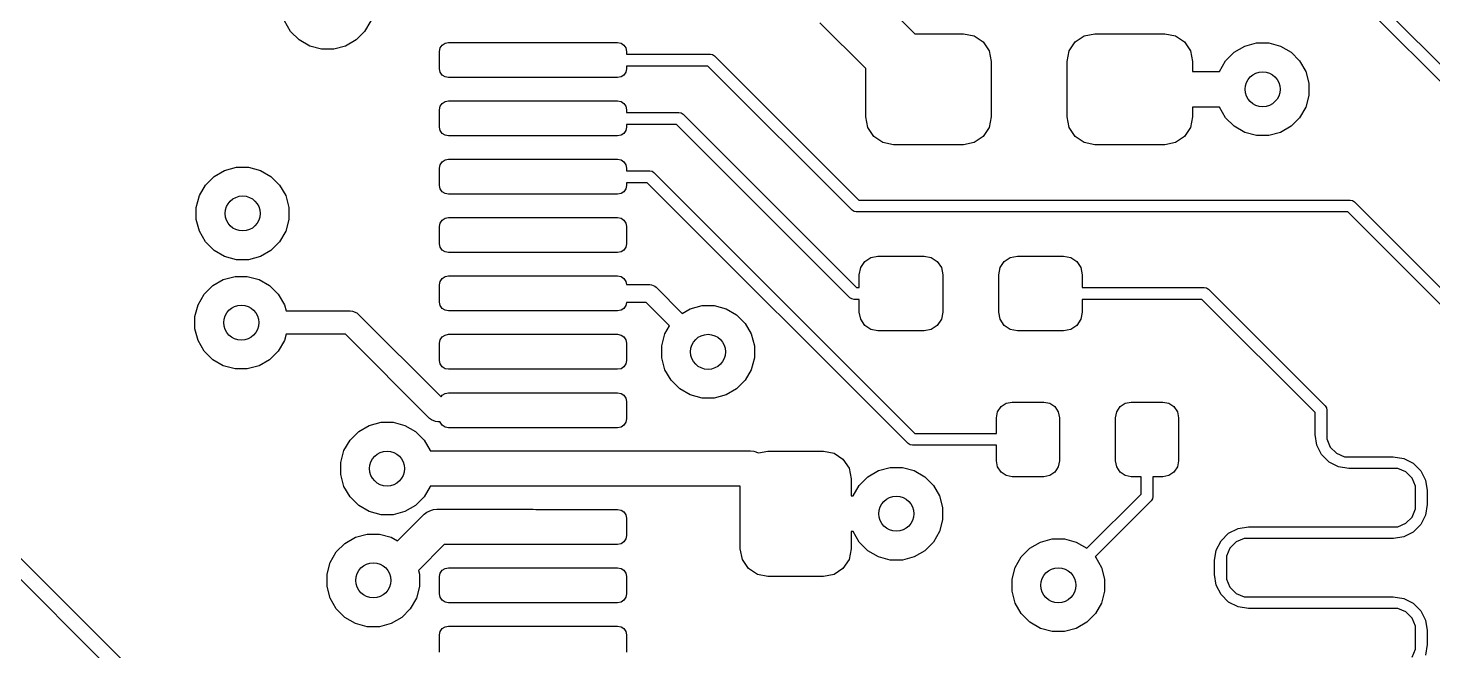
# Model space of a CAD drawing. Extents: x 0.98 to 8.13, y -3.46 to -0.83.
# Drawn here: x 5.1643 to 5.6381, y -2.1186 to -1.9085 of the extents above; entities that cross this region are included whole.
import ezdxf

# ---------------------------------------------------------------- set-up
doc = ezdxf.new("R2010")
doc.units = 0
doc.header["$MEASUREMENT"] = 0
doc.layers.add('BLACK', color=7, linetype='CONTINUOUS')

msp = doc.modelspace()

# ---------------------------------------------------------------- linework, layer by layer
at = {"layer": 'BLACK', "linetype": 'CONTINUOUS'}
for p, q in [((5.51961, -1.79977), (5.86351, -2.14367)), ((5.86127, -2.14708), (5.51737, -1.80318)), ((5.44848, -1.89546), (5.46345, -1.91043)), ((5.25286, -1.90959), (5.25081, -1.90603)), ((5.2799, -1.90603), (5.27785, -1.90959)), ((5.44685, -1.92211), (5.43141, -1.90668)), ((5.25577, -1.91249), (5.25286, -1.90959)), ((5.25933, -1.91455), (5.25577, -1.91249)), ((5.27494, -1.91249), (5.27138, -1.91455)), ((5.27785, -1.90959), (5.27494, -1.91249)), ((5.30401, -1.91425), (5.30497, -1.91361)), ((5.30497, -1.91361), (5.3061, -1.91339)), ((5.3061, -1.91339), (5.36319, -1.91339)), ((5.36319, -1.91339), (5.36432, -1.91361)), ((5.36432, -1.91361), (5.36528, -1.91425)), ((5.46345, -1.91043), (5.47982, -1.91043)), ((5.47982, -1.91043), (5.4834, -1.91114)), ((5.4834, -1.91114), (5.48643, -1.91317)), ((5.48643, -1.91317), (5.48846, -1.91621)), ((5.51548, -1.91621), (5.5175, -1.91317)), ((5.5175, -1.91317), (5.52054, -1.91114)), ((5.52054, -1.91114), (5.52411, -1.91043)), ((5.52411, -1.91043), (5.54774, -1.91043)), ((5.54774, -1.91043), (5.55131, -1.91114)), ((5.55131, -1.91114), (5.55435, -1.91317)), ((5.55435, -1.91317), (5.55637, -1.91621)), ((5.57468, -1.91458), (5.57865, -1.91352)), ((5.57865, -1.91352), (5.58276, -1.91352)), ((5.58276, -1.91352), (5.58674, -1.91458)), ((5.2633, -1.91561), (5.25933, -1.91455)), ((5.26741, -1.91561), (5.2633, -1.91561)), ((5.27138, -1.91455), (5.26741, -1.91561)), ((5.30315, -1.91634), (5.30337, -1.91521)), ((5.30315, -1.92224), (5.30315, -1.91634)), ((5.30337, -1.91521), (5.30401, -1.91425)), ((5.36528, -1.91425), (5.36592, -1.91521)), ((5.36592, -1.91521), (5.36614, -1.91634)), ((5.36614, -1.91634), (5.36614, -1.91729)), ((5.36614, -1.91729), (5.39446, -1.91729)), ((5.39446, -1.91729), (5.39523, -1.91744)), ((5.39523, -1.91744), (5.39588, -1.91788)), ((5.39588, -1.91788), (5.44451, -1.9665)), ((5.48846, -1.91621), (5.48917, -1.91978)), ((5.51476, -1.91978), (5.51548, -1.91621)), ((5.55637, -1.91621), (5.55709, -1.91978)), ((5.56821, -1.91955), (5.57112, -1.91664)), ((5.57112, -1.91664), (5.57468, -1.91458)), ((5.58674, -1.91458), (5.5903, -1.91664)), ((5.5903, -1.91664), (5.5932, -1.91955)), ((5.30337, -1.92337), (5.30315, -1.92224)), ((5.30401, -1.92433), (5.30337, -1.92337)), ((5.36592, -1.92337), (5.36528, -1.92433)), ((5.36614, -1.92224), (5.36592, -1.92337)), ((5.39364, -1.92129), (5.36614, -1.92129)), ((5.36614, -1.92129), (5.36614, -1.92224)), ((5.44226, -1.96992), (5.39364, -1.92129)), ((5.44685, -1.93848), (5.44685, -1.92211)), ((5.48917, -1.91978), (5.48917, -1.93848)), ((5.51476, -1.93848), (5.51476, -1.91978)), ((5.55709, -1.91978), (5.55709, -1.92313)), ((5.55709, -1.92313), (5.56615, -1.92313)), ((5.56615, -1.92313), (5.56616, -1.92311)), ((5.56616, -1.92311), (5.56821, -1.91955)), ((5.5932, -1.91955), (5.59526, -1.92311)), ((5.59526, -1.92311), (5.59632, -1.92708)), ((5.30497, -1.92497), (5.30401, -1.92433)), ((5.3061, -1.9252), (5.30497, -1.92497)), ((5.36319, -1.9252), (5.3061, -1.9252)), ((5.36432, -1.92497), (5.36319, -1.9252)), ((5.36528, -1.92433), (5.36432, -1.92497)), ((5.59632, -1.92708), (5.59632, -1.93119)), ((5.30497, -1.9333), (5.3061, -1.93307)), ((5.3061, -1.93307), (5.36319, -1.93307)), ((5.36319, -1.93307), (5.36432, -1.9333)), ((5.59632, -1.93119), (5.59526, -1.93516)), ((5.01161, -1.93721), (5.1975, -2.1231)), ((5.30315, -1.93602), (5.30337, -1.93489)), ((5.30315, -1.94193), (5.30315, -1.93602)), ((5.30337, -1.93489), (5.30401, -1.93394)), ((5.30401, -1.93394), (5.30497, -1.9333)), ((5.36432, -1.9333), (5.36528, -1.93394)), ((5.36528, -1.93394), (5.36592, -1.93489)), ((5.36592, -1.93489), (5.36614, -1.93602)), ((5.36614, -1.93602), (5.36614, -1.93698)), ((5.36614, -1.93698), (5.38386, -1.93698)), ((5.38386, -1.93698), (5.38462, -1.93713)), ((5.38462, -1.93713), (5.38527, -1.93756)), ((5.38527, -1.93756), (5.44374, -1.99603)), ((5.56615, -1.93513), (5.55709, -1.93513)), ((5.55709, -1.93513), (5.55709, -1.93848)), ((5.56616, -1.93516), (5.56615, -1.93513)), ((5.56821, -1.93872), (5.56616, -1.93516)), ((5.59526, -1.93516), (5.5932, -1.93872)), ((5.19397, -2.12664), (5.00881, -1.94148)), ((5.30337, -1.94306), (5.30315, -1.94193)), ((5.36614, -1.94193), (5.36592, -1.94306)), ((5.38303, -1.94098), (5.36614, -1.94098)), ((5.36614, -1.94098), (5.36614, -1.94193)), ((5.4415, -1.99945), (5.38303, -1.94098)), ((5.44756, -1.94206), (5.44685, -1.93848)), ((5.44959, -1.9451), (5.44756, -1.94206)), ((5.48846, -1.94206), (5.48643, -1.9451)), ((5.48917, -1.93848), (5.48846, -1.94206)), ((5.51548, -1.94206), (5.51476, -1.93848)), ((5.5175, -1.9451), (5.51548, -1.94206)), ((5.55637, -1.94206), (5.55435, -1.9451)), ((5.55709, -1.93848), (5.55637, -1.94206)), ((5.57112, -1.94163), (5.56821, -1.93872)), ((5.57468, -1.94368), (5.57112, -1.94163)), ((5.5903, -1.94163), (5.58674, -1.94368)), ((5.5932, -1.93872), (5.5903, -1.94163)), ((5.30401, -1.94402), (5.30337, -1.94306)), ((5.30497, -1.94466), (5.30401, -1.94402)), ((5.3061, -1.94488), (5.30497, -1.94466)), ((5.36319, -1.94488), (5.3061, -1.94488)), ((5.36432, -1.94466), (5.36319, -1.94488)), ((5.36528, -1.94402), (5.36432, -1.94466)), ((5.36592, -1.94306), (5.36528, -1.94402)), ((5.45262, -1.94712), (5.44959, -1.9451)), ((5.4562, -1.94783), (5.45262, -1.94712)), ((5.4834, -1.94712), (5.47982, -1.94783)), ((5.48643, -1.9451), (5.4834, -1.94712)), ((5.52054, -1.94712), (5.5175, -1.9451)), ((5.52411, -1.94783), (5.52054, -1.94712)), ((5.55131, -1.94712), (5.54774, -1.94783)), ((5.55435, -1.9451), (5.55131, -1.94712)), ((5.57865, -1.94475), (5.57468, -1.94368)), ((5.58276, -1.94475), (5.57865, -1.94475)), ((5.58674, -1.94368), (5.58276, -1.94475)), ((5.47982, -1.94783), (5.4562, -1.94783)), ((5.54774, -1.94783), (5.52411, -1.94783)), ((5.22708, -1.95854), (5.23064, -1.95649)), ((5.23064, -1.95649), (5.23462, -1.95542)), ((5.23462, -1.95542), (5.23873, -1.95542)), ((5.23873, -1.95542), (5.2427, -1.95649)), ((5.2427, -1.95649), (5.24626, -1.95854)), ((5.30315, -1.95571), (5.30337, -1.95458)), ((5.30315, -1.96161), (5.30315, -1.95571)), ((5.30337, -1.95458), (5.30401, -1.95362)), ((5.30401, -1.95362), (5.30497, -1.95298)), ((5.30497, -1.95298), (5.3061, -1.95276)), ((5.3061, -1.95276), (5.36319, -1.95276)), ((5.36319, -1.95276), (5.36432, -1.95298)), ((5.36432, -1.95298), (5.36528, -1.95362)), ((5.36528, -1.95362), (5.36592, -1.95458)), ((5.36592, -1.95458), (5.36614, -1.95571)), ((5.36614, -1.95571), (5.36614, -1.95666)), ((5.36614, -1.95666), (5.37402, -1.95666)), ((5.37402, -1.95666), (5.37478, -1.95681)), ((5.37478, -1.95681), (5.37543, -1.95725)), ((5.22212, -1.96501), (5.22418, -1.96145)), ((5.22418, -1.96145), (5.22708, -1.95854)), ((5.24626, -1.95854), (5.24916, -1.96145)), ((5.24916, -1.96145), (5.25122, -1.96501)), ((5.37319, -1.96066), (5.36614, -1.96066)), ((5.36614, -1.96066), (5.36614, -1.96161)), ((5.46118, -2.04866), (5.37319, -1.96066)), ((5.37543, -1.95725), (5.46343, -2.04524)), ((5.22106, -1.96898), (5.22212, -1.96501)), ((5.25122, -1.96501), (5.25228, -1.96898)), ((5.30337, -1.96274), (5.30315, -1.96161)), ((5.30401, -1.9637), (5.30337, -1.96274)), ((5.30497, -1.96434), (5.30401, -1.9637)), ((5.3061, -1.96457), (5.30497, -1.96434)), ((5.36319, -1.96457), (5.3061, -1.96457)), ((5.36432, -1.96434), (5.36319, -1.96457)), ((5.36528, -1.9637), (5.36432, -1.96434)), ((5.36592, -1.96274), (5.36528, -1.9637)), ((5.36614, -1.96161), (5.36592, -1.96274)), ((5.22106, -1.97309), (5.22106, -1.96898)), ((5.25228, -1.96898), (5.25228, -1.97309)), ((5.44291, -1.97035), (5.44226, -1.96992)), ((5.44368, -1.9705), (5.44291, -1.97035)), ((5.60941, -1.9705), (5.44368, -1.9705)), ((5.44451, -1.9665), (5.61024, -1.9665)), ((5.69682, -2.05792), (5.60941, -1.9705)), ((5.61024, -1.9665), (5.611, -1.96666)), ((5.611, -1.96666), (5.61165, -1.96709)), ((5.61165, -1.96709), (5.70023, -2.05567)), ((5.22212, -1.97706), (5.22106, -1.97309)), ((5.25228, -1.97309), (5.25122, -1.97706)), ((5.30315, -1.97539), (5.30337, -1.97426)), ((5.30315, -1.9813), (5.30315, -1.97539)), ((5.30337, -1.97426), (5.30401, -1.97331)), ((5.30401, -1.97331), (5.30497, -1.97267)), ((5.30497, -1.97267), (5.3061, -1.97244)), ((5.3061, -1.97244), (5.36319, -1.97244)), ((5.36319, -1.97244), (5.36432, -1.97267)), ((5.36432, -1.97267), (5.36528, -1.97331)), ((5.36528, -1.97331), (5.36592, -1.97426)), ((5.36592, -1.97426), (5.36614, -1.97539)), ((5.36614, -1.97539), (5.36614, -1.9813)), ((5.22418, -1.98062), (5.22212, -1.97706)), ((5.25122, -1.97706), (5.24916, -1.98062)), ((5.22708, -1.98353), (5.22418, -1.98062)), ((5.23064, -1.98559), (5.22708, -1.98353)), ((5.24626, -1.98353), (5.2427, -1.98559)), ((5.24916, -1.98062), (5.24626, -1.98353)), ((5.30337, -1.98243), (5.30315, -1.9813)), ((5.30401, -1.98339), (5.30337, -1.98243)), ((5.30497, -1.98403), (5.30401, -1.98339)), ((5.3061, -1.98425), (5.30497, -1.98403)), ((5.36319, -1.98425), (5.3061, -1.98425)), ((5.36432, -1.98403), (5.36319, -1.98425)), ((5.36528, -1.98339), (5.36432, -1.98403)), ((5.36592, -1.98243), (5.36528, -1.98339)), ((5.36614, -1.9813), (5.36592, -1.98243)), ((5.23462, -1.98665), (5.23064, -1.98559)), ((5.23873, -1.98665), (5.23462, -1.98665)), ((5.2427, -1.98559), (5.23873, -1.98665)), ((5.44469, -1.99173), (5.44516, -1.98932)), ((5.44516, -1.98932), (5.44653, -1.98728)), ((5.44653, -1.98728), (5.44857, -1.98591)), ((5.44857, -1.98591), (5.45098, -1.98543)), ((5.45098, -1.98543), (5.46654, -1.98543)), ((5.46654, -1.98543), (5.46895, -1.98591)), ((5.46895, -1.98591), (5.47099, -1.98728)), ((5.47099, -1.98728), (5.47236, -1.98932)), ((5.47236, -1.98932), (5.47283, -1.99173)), ((5.49173, -1.99173), (5.49221, -1.98932)), ((5.49221, -1.98932), (5.49358, -1.98728)), ((5.49358, -1.98728), (5.49562, -1.98591)), ((5.49562, -1.98591), (5.49803, -1.98543)), ((5.49803, -1.98543), (5.51358, -1.98543)), ((5.51358, -1.98543), (5.51599, -1.98591)), ((5.51599, -1.98591), (5.51804, -1.98728)), ((5.51804, -1.98728), (5.5194, -1.98932)), ((5.5194, -1.98932), (5.51988, -1.99173)), ((5.22663, -1.99538), (5.23019, -1.99332)), ((5.23019, -1.99332), (5.23416, -1.99226)), ((5.23416, -1.99226), (5.23828, -1.99226)), ((5.23828, -1.99226), (5.24225, -1.99332)), ((5.24225, -1.99332), (5.24581, -1.99538)), ((5.30315, -1.99508), (5.30337, -1.99395)), ((5.30337, -1.99395), (5.30401, -1.99299)), ((5.30401, -1.99299), (5.30497, -1.99235)), ((5.30497, -1.99235), (5.3061, -1.99213)), ((5.3061, -1.99213), (5.36319, -1.99213)), ((5.36319, -1.99213), (5.36432, -1.99235)), ((5.36432, -1.99235), (5.36528, -1.99299)), ((5.36528, -1.99299), (5.36592, -1.99395)), ((5.36592, -1.99395), (5.36613, -1.99503)), ((5.44469, -1.99603), (5.44469, -1.99173)), ((5.47283, -1.99173), (5.47283, -2.00433)), ((5.49173, -2.00433), (5.49173, -1.99173)), ((5.51988, -1.99173), (5.51988, -1.99603)), ((5.22167, -2.00185), (5.22373, -1.99829)), ((5.22373, -1.99829), (5.22663, -1.99538)), ((5.24581, -1.99538), (5.24871, -1.99829)), ((5.24871, -1.99829), (5.25077, -2.00185)), ((5.30315, -2.00098), (5.30315, -1.99508)), ((5.36613, -1.99503), (5.37402, -1.99503)), ((5.37402, -1.99503), (5.3746, -1.99509)), ((5.3746, -1.99509), (5.37568, -1.99554)), ((5.37568, -1.99554), (5.37614, -1.99591)), ((5.37614, -1.99591), (5.38496, -2.00473)), ((5.44215, -1.99988), (5.4415, -1.99945)), ((5.44374, -1.99603), (5.44469, -1.99603)), ((5.51988, -1.99603), (5.56102, -1.99603)), ((5.56102, -1.99603), (5.56179, -1.99618)), ((5.56179, -1.99618), (5.56244, -1.99662)), ((5.56244, -1.99662), (5.60181, -2.03599)), ((5.22061, -2.00582), (5.22167, -2.00185)), ((5.25077, -2.00185), (5.25133, -2.00394)), ((5.25133, -2.00394), (5.27302, -2.00394)), ((5.27302, -2.00394), (5.27379, -2.00401)), ((5.27379, -2.00401), (5.2752, -2.0046)), ((5.30337, -2.00211), (5.30315, -2.00098)), ((5.30401, -2.00307), (5.30337, -2.00211)), ((5.30497, -2.00371), (5.30401, -2.00307)), ((5.3061, -2.00394), (5.30497, -2.00371)), ((5.36319, -2.00394), (5.3061, -2.00394)), ((5.36432, -2.00371), (5.36319, -2.00394)), ((5.36528, -2.00307), (5.36432, -2.00371)), ((5.36592, -2.00211), (5.36528, -2.00307)), ((5.36613, -2.00103), (5.36592, -2.00211)), ((5.37277, -2.00103), (5.36613, -2.00103)), ((5.38072, -2.00898), (5.37277, -2.00103)), ((5.38496, -2.00473), (5.38767, -2.00317)), ((5.38767, -2.00317), (5.39165, -2.0021)), ((5.39165, -2.0021), (5.39576, -2.0021)), ((5.39576, -2.0021), (5.39973, -2.00317)), ((5.39973, -2.00317), (5.40329, -2.00522)), ((5.44291, -2.00003), (5.44215, -1.99988)), ((5.44215, -1.99988), (5.44215, -1.99988)), ((5.44469, -2.00003), (5.44291, -2.00003)), ((5.44469, -2.00433), (5.44469, -2.00003)), ((5.5602, -2.00003), (5.51988, -2.00003)), ((5.51988, -2.00003), (5.51988, -2.00433)), ((5.59839, -2.03823), (5.5602, -2.00003)), ((5.22061, -2.00993), (5.22061, -2.00582)), ((5.2752, -2.0046), (5.2758, -2.00509)), ((5.2758, -2.00509), (5.30364, -2.03293)), ((5.40329, -2.00522), (5.40619, -2.00813)), ((5.40619, -2.00813), (5.40825, -2.01169)), ((5.44516, -2.00674), (5.44469, -2.00433)), ((5.44653, -2.00878), (5.44516, -2.00674)), ((5.44857, -2.01015), (5.44653, -2.00878)), ((5.47099, -2.00878), (5.46895, -2.01015)), ((5.47236, -2.00674), (5.47099, -2.00878)), ((5.47283, -2.00433), (5.47236, -2.00674)), ((5.49221, -2.00674), (5.49173, -2.00433)), ((5.49358, -2.00878), (5.49221, -2.00674)), ((5.49562, -2.01015), (5.49358, -2.00878)), ((5.51804, -2.00878), (5.51599, -2.01015)), ((5.5194, -2.00674), (5.51804, -2.00878)), ((5.51988, -2.00433), (5.5194, -2.00674)), ((5.22167, -2.0139), (5.22061, -2.00993)), ((5.25133, -2.01181), (5.25077, -2.0139)), ((5.27139, -2.01181), (5.25133, -2.01181)), ((5.29976, -2.04019), (5.27139, -2.01181)), ((5.30315, -2.01476), (5.30337, -2.01363)), ((5.30337, -2.01363), (5.30401, -2.01268)), ((5.30401, -2.01268), (5.30497, -2.01204)), ((5.30497, -2.01204), (5.3061, -2.01181)), ((5.3061, -2.01181), (5.36319, -2.01181)), ((5.36319, -2.01181), (5.36432, -2.01204)), ((5.36432, -2.01204), (5.36528, -2.01268)), ((5.36528, -2.01268), (5.36592, -2.01363)), ((5.36592, -2.01363), (5.36614, -2.01476)), ((5.37809, -2.01566), (5.37915, -2.01169)), ((5.37915, -2.01169), (5.38072, -2.00898)), ((5.40825, -2.01169), (5.40931, -2.01566)), ((5.45098, -2.01063), (5.44857, -2.01015)), ((5.46654, -2.01063), (5.45098, -2.01063)), ((5.46895, -2.01015), (5.46654, -2.01063)), ((5.49803, -2.01063), (5.49562, -2.01015)), ((5.51358, -2.01063), (5.49803, -2.01063)), ((5.51599, -2.01015), (5.51358, -2.01063)), ((5.22373, -2.01746), (5.22167, -2.0139)), ((5.22663, -2.02037), (5.22373, -2.01746)), ((5.24871, -2.01746), (5.24581, -2.02037)), ((5.25077, -2.0139), (5.24871, -2.01746)), ((5.30315, -2.02067), (5.30315, -2.01476)), ((5.36614, -2.01476), (5.36614, -2.02067)), ((5.37809, -2.01977), (5.37809, -2.01566)), ((5.40931, -2.01566), (5.40931, -2.01977)), ((5.23019, -2.02242), (5.22663, -2.02037)), ((5.23416, -2.02349), (5.23019, -2.02242)), ((5.24225, -2.02242), (5.23828, -2.02349)), ((5.24581, -2.02037), (5.24225, -2.02242)), ((5.30337, -2.0218), (5.30315, -2.02067)), ((5.30401, -2.02276), (5.30337, -2.0218)), ((5.30497, -2.0234), (5.30401, -2.02276)), ((5.36528, -2.02276), (5.36432, -2.0234)), ((5.36592, -2.0218), (5.36528, -2.02276)), ((5.36614, -2.02067), (5.36592, -2.0218)), ((5.37915, -2.02374), (5.37809, -2.01977)), ((5.40931, -2.01977), (5.40825, -2.02374)), ((5.23828, -2.02349), (5.23416, -2.02349)), ((5.3061, -2.02362), (5.30497, -2.0234)), ((5.36319, -2.02362), (5.3061, -2.02362)), ((5.36432, -2.0234), (5.36319, -2.02362)), ((5.38121, -2.0273), (5.37915, -2.02374)), ((5.38411, -2.03021), (5.38121, -2.0273)), ((5.40619, -2.0273), (5.40329, -2.03021)), ((5.40825, -2.02374), (5.40619, -2.0273)), ((5.30364, -2.03293), (5.30401, -2.03236)), ((5.30401, -2.03236), (5.30497, -2.03172)), ((5.30497, -2.03172), (5.3061, -2.0315)), ((5.3061, -2.0315), (5.36319, -2.0315)), ((5.36319, -2.0315), (5.36432, -2.03172)), ((5.36432, -2.03172), (5.36528, -2.03236)), ((5.36528, -2.03236), (5.36592, -2.03332)), ((5.38767, -2.03227), (5.38411, -2.03021)), ((5.39165, -2.03333), (5.38767, -2.03227)), ((5.39973, -2.03227), (5.39576, -2.03333)), ((5.40329, -2.03021), (5.39973, -2.03227)), ((5.36592, -2.03332), (5.36614, -2.03445)), ((5.36614, -2.03445), (5.36614, -2.04035)), ((5.39576, -2.03333), (5.39165, -2.03333)), ((5.49135, -2.03793), (5.4925, -2.0362)), ((5.4925, -2.0362), (5.49423, -2.03505)), ((5.49423, -2.03505), (5.49626, -2.03465)), ((5.49626, -2.03465), (5.50689, -2.03465)), ((5.50689, -2.03465), (5.50892, -2.03505)), ((5.50892, -2.03505), (5.51065, -2.0362)), ((5.51065, -2.0362), (5.5118, -2.03793)), ((5.53151, -2.03793), (5.53266, -2.0362)), ((5.53266, -2.0362), (5.53438, -2.03505)), ((5.53438, -2.03505), (5.53642, -2.03465)), ((5.53642, -2.03465), (5.54705, -2.03465)), ((5.54705, -2.03465), (5.54908, -2.03505)), ((5.54908, -2.03505), (5.55081, -2.0362)), ((5.55081, -2.0362), (5.55196, -2.03793)), ((5.60181, -2.03599), (5.60224, -2.03664)), ((5.60224, -2.03664), (5.60239, -2.0374)), ((5.27941, -2.04254), (5.28338, -2.04147)), ((5.28338, -2.04147), (5.28749, -2.04147)), ((5.28749, -2.04147), (5.29146, -2.04254)), ((5.30036, -2.04068), (5.29976, -2.04019)), ((5.30044, -2.04071), (5.30036, -2.04068)), ((5.30178, -2.04126), (5.30044, -2.04071)), ((5.30254, -2.04134), (5.30178, -2.04126)), ((5.30335, -2.04134), (5.30254, -2.04134)), ((5.30337, -2.04148), (5.30335, -2.04134)), ((5.30401, -2.04244), (5.30337, -2.04148)), ((5.36592, -2.04148), (5.36528, -2.04244)), ((5.36614, -2.04035), (5.36592, -2.04148)), ((5.49094, -2.03996), (5.49135, -2.03793)), ((5.49094, -2.04524), (5.49094, -2.03996)), ((5.5118, -2.03793), (5.5122, -2.03996)), ((5.5122, -2.03996), (5.5122, -2.05453)), ((5.5311, -2.03996), (5.53151, -2.03793)), ((5.5311, -2.05453), (5.5311, -2.03996)), ((5.55196, -2.03793), (5.55236, -2.03996)), ((5.55236, -2.03996), (5.55236, -2.05453)), ((5.59839, -2.04564), (5.59839, -2.03823)), ((5.60239, -2.0374), (5.60239, -2.04564)), ((5.27294, -2.0475), (5.27585, -2.04459)), ((5.27585, -2.04459), (5.27941, -2.04254)), ((5.29146, -2.04254), (5.29502, -2.04459)), ((5.29502, -2.04459), (5.29793, -2.0475)), ((5.30497, -2.04308), (5.30401, -2.04244)), ((5.3061, -2.04331), (5.30497, -2.04308)), ((5.36319, -2.04331), (5.3061, -2.04331)), ((5.36432, -2.04308), (5.36319, -2.04331)), ((5.36528, -2.04244), (5.36432, -2.04308)), ((5.46343, -2.04524), (5.49094, -2.04524)), ((5.59895, -2.04918), (5.59839, -2.04564)), ((5.59839, -2.04564), (5.59839, -2.04564)), ((5.59839, -2.04564), (5.59839, -2.04564)), ((5.59839, -2.04564), (5.59839, -2.04564)), ((5.60239, -2.04564), (5.60239, -2.04565)), ((5.60239, -2.04565), (5.60239, -2.04712)), ((5.26982, -2.05503), (5.27088, -2.05106)), ((5.27088, -2.05106), (5.27294, -2.0475)), ((5.29793, -2.0475), (5.29998, -2.05106)), ((5.29998, -2.05106), (5.29999, -2.05109)), ((5.29999, -2.05109), (5.33465, -2.05109)), ((5.33465, -2.05109), (5.40797, -2.05109)), ((5.40797, -2.05109), (5.40914, -2.0512)), ((5.40914, -2.0512), (5.41065, -2.05182)), ((5.41065, -2.05182), (5.41388, -2.05118)), ((5.41388, -2.05118), (5.43258, -2.05118)), ((5.43258, -2.05118), (5.43616, -2.05189)), ((5.46183, -2.04909), (5.46118, -2.04866)), ((5.4626, -2.04924), (5.46183, -2.04909)), ((5.49094, -2.04924), (5.4626, -2.04924)), ((5.49094, -2.05453), (5.49094, -2.04924)), ((5.60058, -2.05237), (5.59895, -2.04918)), ((5.60239, -2.04712), (5.60353, -2.04986)), ((5.60353, -2.04986), (5.60562, -2.05195)), ((5.26982, -2.05914), (5.26982, -2.05503)), ((5.43616, -2.05189), (5.43919, -2.05392)), ((5.43919, -2.05392), (5.44122, -2.05695)), ((5.49135, -2.05656), (5.49094, -2.05453)), ((5.5122, -2.05453), (5.5118, -2.05656)), ((5.53151, -2.05656), (5.5311, -2.05453)), ((5.55236, -2.05453), (5.55196, -2.05656)), ((5.60311, -2.0549), (5.60058, -2.05237)), ((5.6063, -2.05653), (5.60311, -2.0549)), ((5.60562, -2.05195), (5.60836, -2.05309)), ((5.60836, -2.05309), (5.60984, -2.05309)), ((5.60984, -2.05309), (5.6248, -2.05309)), ((5.6248, -2.05309), (5.6248, -2.05309)), ((5.6248, -2.05309), (5.62834, -2.05365)), ((5.62834, -2.05365), (5.63153, -2.05527)), ((5.63153, -2.05527), (5.63406, -2.05781)), ((5.27088, -2.06311), (5.26982, -2.05914)), ((5.44122, -2.05695), (5.44193, -2.06053)), ((5.44193, -2.06053), (5.44193, -2.06634)), ((5.44469, -2.06276), (5.4476, -2.05985)), ((5.4476, -2.05985), (5.45116, -2.05779)), ((5.45116, -2.05779), (5.45513, -2.05673)), ((5.45513, -2.05673), (5.45924, -2.05673)), ((5.45924, -2.05673), (5.46321, -2.05779)), ((5.46321, -2.05779), (5.46677, -2.05985)), ((5.46677, -2.05985), (5.46968, -2.06276)), ((5.4925, -2.05829), (5.49135, -2.05656)), ((5.49423, -2.05944), (5.4925, -2.05829)), ((5.49626, -2.05984), (5.49423, -2.05944)), ((5.50689, -2.05984), (5.49626, -2.05984)), ((5.50892, -2.05944), (5.50689, -2.05984)), ((5.51065, -2.05829), (5.50892, -2.05944)), ((5.5118, -2.05656), (5.51065, -2.05829)), ((5.53266, -2.05829), (5.53151, -2.05656)), ((5.53438, -2.05944), (5.53266, -2.05829)), ((5.53642, -2.05984), (5.53438, -2.05944)), ((5.53973, -2.05984), (5.53642, -2.05984)), ((5.53973, -2.06571), (5.53973, -2.05984)), ((5.54705, -2.05984), (5.54373, -2.05984)), ((5.54373, -2.05984), (5.54373, -2.06654)), ((5.54908, -2.05944), (5.54705, -2.05984)), ((5.55081, -2.05829), (5.54908, -2.05944)), ((5.55196, -2.05656), (5.55081, -2.05829)), ((5.60984, -2.05709), (5.6063, -2.05653)), ((5.6248, -2.05709), (5.60984, -2.05709)), ((5.62628, -2.05709), (5.6248, -2.05709)), ((5.6248, -2.05709), (5.6248, -2.05709)), ((5.6248, -2.05709), (5.6248, -2.05709)), ((5.62902, -2.05822), (5.62628, -2.05709)), ((5.63112, -2.06032), (5.62902, -2.05822)), ((5.63225, -2.06306), (5.63112, -2.06032)), ((5.63406, -2.05781), (5.63569, -2.061)), ((5.63569, -2.061), (5.63625, -2.06452)), ((5.27294, -2.06667), (5.27088, -2.06311)), ((5.29998, -2.06311), (5.29793, -2.06667)), ((5.29999, -2.06309), (5.29998, -2.06311)), ((5.33465, -2.06309), (5.29999, -2.06309)), ((5.40453, -2.06309), (5.33465, -2.06309)), ((5.40453, -2.08415), (5.40453, -2.06309)), ((5.44264, -2.06632), (5.44469, -2.06276)), ((5.46968, -2.06276), (5.47173, -2.06632)), ((5.52144, -2.084), (5.53973, -2.06571)), ((5.63225, -2.06454), (5.63225, -2.06306)), ((5.63225, -2.06926), (5.63225, -2.06454)), ((5.63225, -2.06454), (5.63225, -2.06454)), ((5.63225, -2.06454), (5.63225, -2.06454)), ((5.63225, -2.06454), (5.63225, -2.06454)), ((5.63625, -2.06452), (5.63625, -2.06454)), ((5.63625, -2.06454), (5.63625, -2.06926)), ((5.27585, -2.06958), (5.27294, -2.06667)), ((5.27941, -2.07164), (5.27585, -2.06958)), ((5.29502, -2.06958), (5.29146, -2.07164)), ((5.29793, -2.06667), (5.29502, -2.06958)), ((5.44193, -2.06634), (5.44263, -2.06634)), ((5.44263, -2.06634), (5.44264, -2.06632)), ((5.47173, -2.06632), (5.4728, -2.07029)), ((5.4728, -2.07029), (5.4728, -2.0744)), ((5.54315, -2.06795), (5.52427, -2.08683)), ((5.54358, -2.0673), (5.54315, -2.06795)), ((5.54373, -2.06654), (5.54358, -2.0673)), ((5.54358, -2.0673), (5.54358, -2.0673)), ((5.63225, -2.07074), (5.63225, -2.06926)), ((5.63625, -2.06926), (5.63569, -2.0728)), ((5.63625, -2.06926), (5.63625, -2.06926)), ((5.63625, -2.06926), (5.63625, -2.06926)), ((5.28338, -2.0727), (5.27941, -2.07164)), ((5.28749, -2.0727), (5.28338, -2.0727)), ((5.29146, -2.07164), (5.28749, -2.0727)), ((5.28897, -2.08153), (5.29797, -2.07253)), ((5.29797, -2.07253), (5.29888, -2.07178)), ((5.29888, -2.07178), (5.30041, -2.07115)), ((5.30041, -2.07115), (5.30105, -2.07089)), ((5.30105, -2.07089), (5.30222, -2.07077)), ((5.30222, -2.07077), (5.33465, -2.07077)), ((5.33465, -2.07077), (5.33561, -2.07087)), ((5.33561, -2.07087), (5.36319, -2.07087)), ((5.36319, -2.07087), (5.36432, -2.07109)), ((5.36432, -2.07109), (5.36528, -2.07173)), ((5.36528, -2.07173), (5.36592, -2.07269)), ((5.36592, -2.07269), (5.36614, -2.07382)), ((5.36614, -2.07382), (5.36614, -2.07972)), ((5.4728, -2.0744), (5.47173, -2.07837)), ((5.62902, -2.07557), (5.63112, -2.07348)), ((5.63112, -2.07348), (5.63225, -2.07074)), ((5.63569, -2.0728), (5.63406, -2.07599)), ((5.27474, -2.08027), (5.27871, -2.07921)), ((5.27871, -2.07921), (5.28282, -2.07921)), ((5.28282, -2.07921), (5.2868, -2.08027)), ((5.36614, -2.07972), (5.36592, -2.08085)), ((5.44263, -2.07834), (5.44193, -2.07834)), ((5.44193, -2.07834), (5.44193, -2.08415)), ((5.44264, -2.07837), (5.44263, -2.07834)), ((5.44469, -2.08193), (5.44264, -2.07837)), ((5.47173, -2.07837), (5.46968, -2.08193)), ((5.56672, -2.08143), (5.56926, -2.0789)), ((5.56926, -2.0789), (5.57245, -2.07727)), ((5.57245, -2.07727), (5.57599, -2.07671)), ((5.57599, -2.07671), (5.57599, -2.07671)), ((5.57599, -2.07671), (5.60039, -2.07671)), ((5.60039, -2.07671), (5.60984, -2.07671)), ((5.60984, -2.07671), (5.6248, -2.07671)), ((5.6248, -2.07671), (5.6248, -2.07671)), ((5.6248, -2.07671), (5.6248, -2.07671)), ((5.6248, -2.07671), (5.6248, -2.07671)), ((5.6248, -2.07671), (5.62628, -2.07671)), ((5.62628, -2.07671), (5.62902, -2.07557)), ((5.63153, -2.07852), (5.62834, -2.08015)), ((5.63406, -2.07599), (5.63153, -2.07852)), ((5.26827, -2.08524), (5.27118, -2.08233)), ((5.27118, -2.08233), (5.27474, -2.08027)), ((5.2868, -2.08027), (5.28897, -2.08153)), ((5.3047, -2.08277), (5.29603, -2.09145)), ((5.33465, -2.08277), (5.3047, -2.08277)), ((5.33561, -2.08268), (5.33465, -2.08277)), ((5.36319, -2.08268), (5.33561, -2.08268)), ((5.36432, -2.08245), (5.36319, -2.08268)), ((5.36528, -2.08181), (5.36432, -2.08245)), ((5.36592, -2.08085), (5.36528, -2.08181)), ((5.40524, -2.08773), (5.40453, -2.08415)), ((5.44193, -2.08415), (5.44122, -2.08773)), ((5.4476, -2.08484), (5.44469, -2.08193)), ((5.46968, -2.08193), (5.46677, -2.08484)), ((5.49932, -2.08687), (5.50222, -2.08396)), ((5.50222, -2.08396), (5.50578, -2.08191)), ((5.50578, -2.08191), (5.50976, -2.08084)), ((5.50976, -2.08084), (5.51387, -2.08084)), ((5.51387, -2.08084), (5.51784, -2.08191)), ((5.51784, -2.08191), (5.5214, -2.08396)), ((5.5214, -2.08396), (5.52144, -2.084)), ((5.56454, -2.08816), (5.5651, -2.08462)), ((5.5651, -2.08462), (5.56672, -2.08143)), ((5.56967, -2.08394), (5.56854, -2.08668)), ((5.57177, -2.08184), (5.56967, -2.08394)), ((5.5745, -2.08071), (5.57177, -2.08184)), ((5.57598, -2.08071), (5.5745, -2.08071)), ((5.57599, -2.08071), (5.57598, -2.08071)), ((5.57598, -2.08071), (5.57598, -2.08071)), ((5.57598, -2.08071), (5.57598, -2.08071)), ((5.57598, -2.08071), (5.57598, -2.08071)), ((5.60039, -2.08071), (5.57599, -2.08071)), ((5.60984, -2.08071), (5.60039, -2.08071)), ((5.6248, -2.08071), (5.60984, -2.08071)), ((5.62486, -2.0807), (5.6248, -2.08071)), ((5.6248, -2.08071), (5.6248, -2.08071)), ((5.62834, -2.08015), (5.62486, -2.0807)), ((5.26516, -2.09277), (5.26622, -2.0888)), ((5.26622, -2.0888), (5.26827, -2.08524)), ((5.40727, -2.09077), (5.40524, -2.08773)), ((5.44122, -2.08773), (5.43919, -2.09077)), ((5.45116, -2.08689), (5.4476, -2.08484)), ((5.45513, -2.08796), (5.45116, -2.08689)), ((5.45924, -2.08796), (5.45513, -2.08796)), ((5.46321, -2.08689), (5.45924, -2.08796)), ((5.46677, -2.08484), (5.46321, -2.08689)), ((5.49726, -2.09043), (5.49932, -2.08687)), ((5.52427, -2.08683), (5.5243, -2.08687)), ((5.5243, -2.08687), (5.52636, -2.09043)), ((5.56454, -2.09288), (5.56454, -2.08816)), ((5.56454, -2.08816), (5.56454, -2.08816)), ((5.56854, -2.08668), (5.56854, -2.08816)), ((5.56854, -2.08816), (5.56854, -2.08816)), ((5.56854, -2.08816), (5.56854, -2.08816)), ((5.56854, -2.08816), (5.56854, -2.09288)), ((5.26516, -2.09688), (5.26516, -2.09277)), ((5.29603, -2.09145), (5.29638, -2.09277)), ((5.29638, -2.09277), (5.29638, -2.09688)), ((5.30315, -2.0935), (5.30337, -2.09237)), ((5.30315, -2.09941), (5.30315, -2.0935)), ((5.30337, -2.09237), (5.30401, -2.09142)), ((5.30401, -2.09142), (5.30497, -2.09078)), ((5.30497, -2.09078), (5.3061, -2.09055)), ((5.3061, -2.09055), (5.36319, -2.09055)), ((5.36319, -2.09055), (5.36432, -2.09078)), ((5.36432, -2.09078), (5.36528, -2.09142)), ((5.36528, -2.09142), (5.36592, -2.09237)), ((5.36592, -2.09237), (5.36614, -2.0935)), ((5.36614, -2.0935), (5.36614, -2.09941)), ((5.4103, -2.09279), (5.40727, -2.09077)), ((5.41388, -2.0935), (5.4103, -2.09279)), ((5.43258, -2.0935), (5.41388, -2.0935)), ((5.43616, -2.09279), (5.43258, -2.0935)), ((5.43919, -2.09077), (5.43616, -2.09279)), ((5.4962, -2.0944), (5.49726, -2.09043)), ((5.52636, -2.09043), (5.52742, -2.0944)), ((5.56509, -2.09642), (5.56453, -2.09288)), ((5.56453, -2.09288), (5.56454, -2.09288)), ((5.56454, -2.09288), (5.56454, -2.09288)), ((5.56454, -2.09288), (5.56454, -2.09288)), ((5.56854, -2.09288), (5.56853, -2.0929)), ((5.56853, -2.0929), (5.56853, -2.09436)), ((5.26622, -2.10085), (5.26516, -2.09688)), ((5.29638, -2.09688), (5.29532, -2.10085)), ((5.4962, -2.09851), (5.4962, -2.0944)), ((5.49726, -2.10248), (5.4962, -2.09851)), ((5.52742, -2.09851), (5.52636, -2.10248)), ((5.52742, -2.0944), (5.52742, -2.09851)), ((5.56672, -2.09961), (5.56509, -2.09642)), ((5.56853, -2.09436), (5.56967, -2.0971)), ((5.56967, -2.0971), (5.57176, -2.0992)), ((5.26827, -2.10441), (5.26622, -2.10085)), ((5.29532, -2.10085), (5.29326, -2.10441)), ((5.30337, -2.10054), (5.30315, -2.09941)), ((5.30401, -2.1015), (5.30337, -2.10054)), ((5.30497, -2.10214), (5.30401, -2.1015)), ((5.3061, -2.10236), (5.30497, -2.10214)), ((5.36319, -2.10236), (5.3061, -2.10236)), ((5.36432, -2.10214), (5.36319, -2.10236)), ((5.36528, -2.1015), (5.36432, -2.10214)), ((5.36592, -2.10054), (5.36528, -2.1015)), ((5.36614, -2.09941), (5.36592, -2.10054)), ((5.49932, -2.10604), (5.49726, -2.10248)), ((5.52636, -2.10248), (5.5243, -2.10604)), ((5.56926, -2.10215), (5.56672, -2.09961)), ((5.57245, -2.10377), (5.56926, -2.10215)), ((5.57176, -2.0992), (5.5745, -2.10033)), ((5.5745, -2.10033), (5.57598, -2.10033)), ((5.57598, -2.10033), (5.57598, -2.10033)), ((5.57598, -2.10033), (5.57599, -2.10033)), ((5.57599, -2.10033), (5.60039, -2.10033)), ((5.60039, -2.10033), (5.6248, -2.10033)), ((5.6248, -2.10033), (5.6248, -2.10033)), ((5.6248, -2.10033), (5.62834, -2.10089)), ((5.62834, -2.10089), (5.63153, -2.10252)), ((5.63153, -2.10252), (5.63406, -2.10505)), ((5.27118, -2.10732), (5.26827, -2.10441)), ((5.27474, -2.10937), (5.27118, -2.10732)), ((5.29036, -2.10732), (5.2868, -2.10937)), ((5.29326, -2.10441), (5.29036, -2.10732)), ((5.50222, -2.10895), (5.49932, -2.10604)), ((5.5243, -2.10604), (5.5214, -2.10895)), ((5.57598, -2.10433), (5.57245, -2.10377)), ((5.57599, -2.10433), (5.57598, -2.10433)), ((5.60039, -2.10433), (5.57599, -2.10433)), ((5.57599, -2.10433), (5.57599, -2.10433)), ((5.6248, -2.10433), (5.60039, -2.10433)), ((5.62628, -2.10433), (5.6248, -2.10433)), ((5.6248, -2.10433), (5.6248, -2.10433)), ((5.6248, -2.10433), (5.6248, -2.10433)), ((5.62902, -2.10547), (5.62628, -2.10433)), ((5.63112, -2.10756), (5.62902, -2.10547)), ((5.63225, -2.1103), (5.63112, -2.10756)), ((5.63406, -2.10505), (5.63569, -2.10824)), ((5.63569, -2.10824), (5.63625, -2.11176)), ((5.27871, -2.11044), (5.27474, -2.10937)), ((5.28282, -2.11044), (5.27871, -2.11044)), ((5.2868, -2.10937), (5.28282, -2.11044)), ((5.30315, -2.11319), (5.30337, -2.11206)), ((5.30337, -2.11206), (5.30401, -2.1111)), ((5.30401, -2.1111), (5.30497, -2.11046)), ((5.30497, -2.11046), (5.3061, -2.11024)), ((5.3061, -2.11024), (5.36319, -2.11024)), ((5.36319, -2.11024), (5.36432, -2.11046)), ((5.36432, -2.11046), (5.36528, -2.1111)), ((5.36528, -2.1111), (5.36592, -2.11206)), ((5.36592, -2.11206), (5.36614, -2.11319)), ((5.50578, -2.11101), (5.50222, -2.10895)), ((5.50976, -2.11207), (5.50578, -2.11101)), ((5.51387, -2.11207), (5.50976, -2.11207)), ((5.51784, -2.11101), (5.51387, -2.11207)), ((5.5214, -2.10895), (5.51784, -2.11101)), ((5.63225, -2.11178), (5.63225, -2.1103)), ((5.63225, -2.11651), (5.63225, -2.11178)), ((5.63225, -2.11178), (5.63225, -2.11178)), ((5.63225, -2.11178), (5.63225, -2.11178)), ((5.63225, -2.11178), (5.63225, -2.11178)), ((5.63625, -2.11176), (5.63625, -2.11178)), ((5.63625, -2.11178), (5.63625, -2.11651)), ((5.30315, -2.11909), (5.30315, -2.11319)), ((5.36614, -2.11319), (5.36614, -2.11909)), ((5.63225, -2.11799), (5.63225, -2.11651)), ((5.63625, -2.11651), (5.63569, -2.12004)), ((5.63625, -2.11651), (5.63625, -2.11651)), ((5.63625, -2.11651), (5.63625, -2.11651)), ((5.63112, -2.12072), (5.63225, -2.11799))]:
    msp.add_line(p, q, dxfattribs=at)
at = {"layer": 'BLACK'}
for centre in [(5.58071, -1.92913), (5.23667, -1.97104), (5.23622, -2.00787), (5.3937, -2.01772), (5.28543, -2.05709), (5.45719, -2.07234), (5.28077, -2.09482), (5.51181, -2.09646)]:
    msp.add_circle(centre, 0.00591, dxfattribs=at)

doc.saveas('drawing.dxf')
